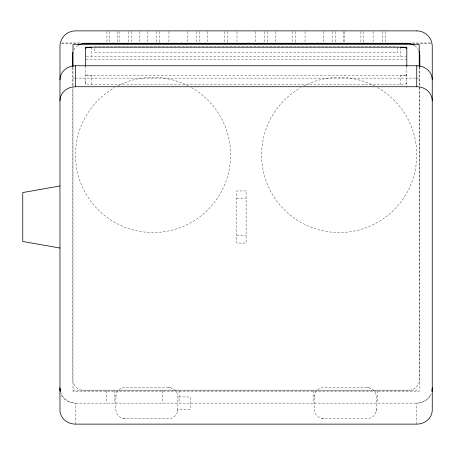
<?xml version="1.0" encoding="UTF-8"?>
<svg xmlns="http://www.w3.org/2000/svg" width="455" height="455" viewBox="0 0 455 455"><rect width="100%" height="100%" fill="white"/><g stroke="black" fill="none" stroke-linecap="round" stroke-linejoin="round"><path stroke-width="0.34" stroke-dasharray="2.27 1.71" d="M85.415 80.91L85.415 83.185A6.205 1.342 0 0 0 91.62 84.528L400.605 84.528A6.205 1.342 0 0 0 406.81 83.185L406.81 80.91M406.81 76.366L406.81 74.097A6.205 1.342 0 0 1 400.605 75.439L400.605 84.528M115.82 396.942A9.305 9.305 0 0 1 125.125 387.637L168.555 387.637A9.305 9.305 0 0 1 177.865 396.942L177.865 409.352A9.305 9.305 0 0 1 168.555 418.657L125.125 418.657A9.305 9.305 0 0 1 115.82 409.352L115.997 395.128M314.365 396.942A9.305 9.305 0 0 1 323.67 387.637L367.1 387.637A9.305 9.305 0 0 1 376.41 396.942L376.41 409.352A9.305 9.305 0 0 1 367.1 418.657L323.67 418.657A9.305 9.305 0 0 1 314.365 409.352L314.541 395.128M376.41 409.352L376.228 411.166M177.683 411.166L177.865 409.352L190.275 409.352L190.275 396.942L177.865 396.942M61.772 42.975L80.245 42.975M411.98 42.975L431.158 42.975M61.635 43.595L79.227 43.595M412.804 43.595L431.994 43.595M94.481 46.387L397.75 46.387M86.427 56.903A6.205 1.342 0 0 1 91.62 56.295L400.605 56.295A6.205 1.342 0 0 1 406.116 57.023M86.126 59.326L406.105 59.326M85.415 75.439L406.81 75.439M73.005 78.124L74.427 78.124M75.138 78.124L415.665 78.124M416.376 78.124L419.22 78.124M236.805 198.772L246.115 198.772M236.805 235.246L246.115 235.246M73.005 390.117L419.22 390.117M367.1 387.637L368.92 387.814M168.555 387.637L170.375 387.814M323.67 418.657L321.856 418.481M125.125 418.657L123.311 418.481M60.822 392.079L61.067 393.348A15.51 15.51 0 0 0 75.49 403.147L416.74 403.147A15.51 14.059 0 0 0 431.164 394.263M363.699 31.549L363.79 42.975M295.636 31.549L295.727 42.975M227.574 31.549L227.665 42.975M159.512 31.549L159.603 42.975M419.84 67.05L419.84 378.327A12.41 12.41 0 0 1 407.43 390.737L84.795 390.737A12.41 12.41 0 0 1 72.385 378.327L72.385 88.35M419.22 66.925L419.22 87.36M419.22 87.815L419.22 391.34L73.005 391.34L73.005 66.925M416.74 424.123L416.74 403.147A15.51 15.51 0 0 0 431.164 393.348M406.81 66.265L406.81 87.553M400.605 47.212L400.605 56.295M397.75 47.075L397.75 52.592L94.481 52.592L94.481 47.075M385.22 31.566L385.22 42.594M382.427 31.566L382.427 42.594M377.65 390.737L377.65 403.147M373.123 31.566L373.123 42.594M360.9 31.566L360.9 42.594M344.816 31.566L344.816 42.594M343.457 31.566L343.457 42.594M335.511 31.566L335.511 42.594M332.645 31.566L332.645 42.594M323.289 31.549L323.289 42.975M313.125 390.737L313.125 403.147M305.06 31.566L305.06 42.594M292.838 31.566L292.838 42.594M275.394 31.566L275.394 42.594M267.449 31.566L267.449 42.594M264.588 31.566L264.588 42.594M255.227 31.549L255.227 42.975M236.998 31.566L236.998 42.594M224.781 31.566L224.781 42.594M207.338 31.566L207.338 42.594M199.387 31.566L199.387 42.594M196.526 31.566L196.526 42.594M187.164 31.549L187.164 42.975M179.105 390.737L179.105 403.147M168.936 31.566L168.936 42.594M162.35 390.737L162.35 403.147M156.719 31.566L156.719 42.594M147.409 31.566L147.409 42.594M139.275 31.566L139.275 42.594M131.324 31.566L131.324 42.594M128.464 31.566L128.464 42.594M119.102 31.549L119.102 42.975M117.748 31.566L117.748 42.594M114.575 390.737L114.575 403.147M109.797 31.566L109.797 42.594M106.936 31.566L106.936 42.594M106.51 390.737L106.51 403.147M91.62 47.212L91.62 56.295M91.62 84.528L91.62 75.439A6.205 1.342 0 0 1 85.415 74.097M85.415 66.265L85.415 86.205M75.49 424.123L75.49 403.147A15.51 14.059 0 0 1 61.067 394.263M72.385 67.05L72.385 87.644M414.806 45.716A12.41 12.41 0 0 1 418.452 49.993M73.824 49.896A12.41 12.41 0 0 1 77.418 45.716M377.559 87.57A77.555 77.555 0 0 1 398.694 204.699A77.555 77.555 0 0 1 279.671 204.699A77.555 77.555 0 0 1 300.806 87.57M303.849 85.927A77.555 77.555 0 0 1 374.516 85.927M191.424 87.57A77.555 77.555 0 0 1 212.559 204.699A77.555 77.555 0 0 1 93.537 204.699A77.555 77.555 0 0 1 114.666 87.57M117.714 85.927A77.555 77.555 0 0 1 188.381 85.927M246.115 190.952L236.805 190.952L236.805 243.072L246.115 243.072L246.115 190.952"/><path stroke-width="0.68" d="M59.975 185.987L22.75 192.55L22.75 241.469L59.975 248.032M82.037 43.595L410.188 43.595M59.975 79.813A15.51 14.059 0 0 1 75.49 65.753L416.74 65.753A15.51 14.059 0 0 1 432.25 79.813M59.975 100.788A15.51 14.059 0 0 1 75.49 86.729L416.74 86.729A15.51 14.059 0 0 1 432.25 100.788M419.84 66.35L419.84 55.692A12.41 12.41 0 0 0 418.97 51.125M419.22 66.521L419.22 44.527L73.005 44.527L73.005 66.521M416.74 65.753L416.74 86.729M406.81 66.316L406.81 47.212L85.415 47.212L85.415 66.293M363.79 42.975L363.79 43.282M317.579 42.975L317.579 43.282M295.727 42.975L295.727 43.282M249.516 42.975L249.516 43.282M227.665 42.975L227.665 43.282M181.454 42.975L181.454 43.282M159.603 42.975L159.603 43.282M113.392 42.975L113.392 43.282M75.49 65.753L75.49 86.729M72.385 66.35L72.385 55.692A12.41 12.41 0 0 1 72.863 52.279M432.25 389.088A15.51 14.059 0 0 1 431.988 391.647M60.236 391.647A15.51 14.059 0 0 1 59.975 389.088M432.25 387.637A15.51 15.51 0 0 1 431.988 390.458M78.004 45.307A12.41 12.41 0 0 1 84.795 43.282L407.43 43.282A12.41 12.41 0 0 1 414.221 45.307M60.236 390.458A15.51 15.51 0 0 1 59.975 387.637M400.605 47.212A6.205 1.342 0 0 1 406.81 48.554M85.415 48.554A6.205 1.342 0 0 1 91.62 47.212M416.74 30.877L75.49 30.877A15.51 15.51 0 0 0 59.975 46.387L59.975 410.069A15.51 14.059 0 0 0 75.49 424.123L416.74 424.123A15.51 14.059 0 0 0 432.25 410.069L432.25 46.387A15.51 15.51 0 0 0 416.74 30.877"/></g></svg>
